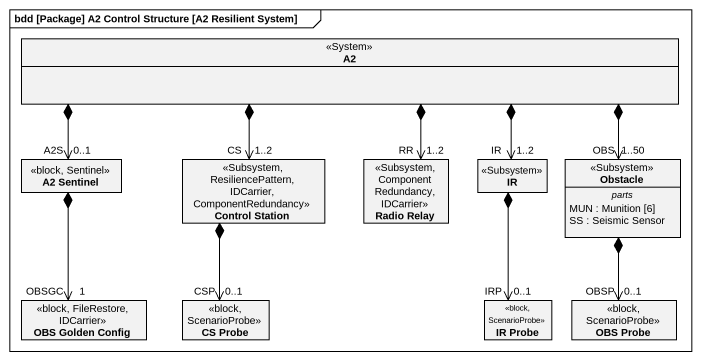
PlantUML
@startuml
mainframe bdd [Package] A2 Control Structure [A2 Resilient System]
hide circle
hide empty members
class A2 <<System>>
class "A2 Sentinel" as A2_Sentinel <<block, Sentinel>>
class "Control Station" as Control_Station <<Subsystem, ResiliencePattern, IDCarrier, ComponentRedundancy>>
class "Radio Relay" as Radio_Relay <<Subsystem, ComponentRedundancy, IDCarrier>>
class IR <<Subsystem>>
class Obstacle <<Subsystem>> {
  -- parts --
  MUN : Munition [6]
  SS : Seismic Sensor
}
class "OBS Golden Config" as OBS_Golden_Config <<block, FileRestore, IDCarrier>>
class "CS Probe" as CS_Probe <<block, ScenarioProbe>>
class "IR Probe" as IR_Probe <<block, ScenarioProbe>>
class "OBS Probe" as OBS_Probe <<block, ScenarioProbe>>
A2 *-left-> "A2S\n0..1" A2_Sentinel
A2 *--> "CS\n1..2" Control_Station
A2 *--> "RR\n1..2" Radio_Relay
A2 *--> "IR\n1..2" IR
A2 *-right-> "OBS\n1..50" Obstacle
A2_Sentinel *--> "OBSGC\n1" OBS_Golden_Config
Control_Station *--> "CSP\n0..1" CS_Probe
IR *--> "IRP\n0..1" IR_Probe
Obstacle *--> "OBSP\n0..1" OBS_Probe
@enduml
